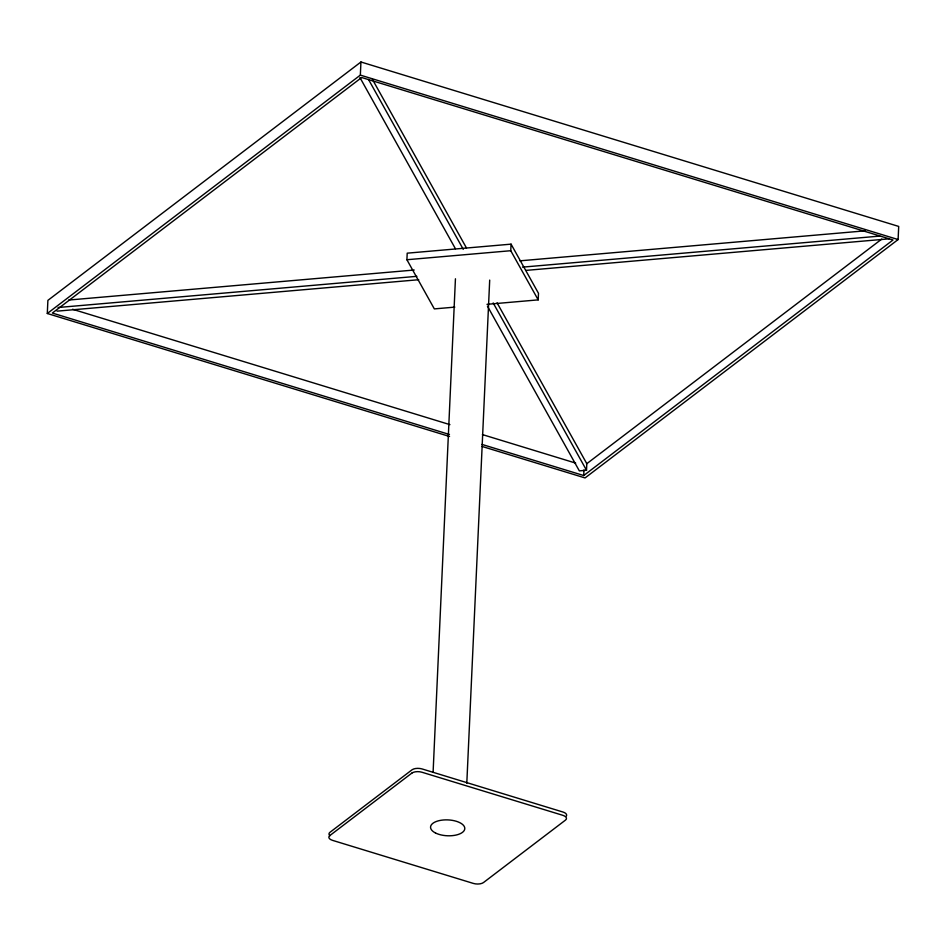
<?xml version="1.0" encoding="UTF-8"?>
<svg xmlns="http://www.w3.org/2000/svg" width="946" height="946" viewBox="0 0 946 946"><rect width="100%" height="100%" fill="white"/><g stroke="black" fill="none" stroke-linecap="round" stroke-linejoin="round"><path stroke-width="1.42" d="M455.44 278.786L433.114 771.901M466.804 783.229L489.697 280.087M449.563 436.496L47.3 313.493L47.891 300.367L360.946 61.987L898.7 226.425L898.109 239.551L585.054 477.931L482.022 446.429M47.3 313.493L360.343 75.112L360.946 61.987M454.813 307.119L434.344 308.904L406.91 259.736L407.206 253.173L511.065 244.151L538.487 293.307L538.191 299.87L487.001 304.328M538.191 299.87L510.757 250.714L511.065 244.151M481.975 444.419L583.717 475.531L583.978 469.914M487.45 306.137L579.342 470.872L586.508 470.245L586.804 463.682L497.064 302.815M586.508 463.907L881.767 239.066M583.717 475.531L893.036 239.988L361.679 77.513L52.361 313.055L449.468 434.486M406.91 259.736L510.757 250.714M68.68 300.048L414.218 270.024M519.898 260.836L865.436 230.8M58.084 307.509L416.867 276.327M522.535 267.139L879.839 236.086M57.044 311.151L418.747 279.72M525.905 270.402L889.086 238.841M360.343 75.112L898.109 239.551M72.594 309.259L449.918 424.636M482.413 434.581L575.688 463.102M372.405 79.346L466.449 247.935M368.514 79.476L463.28 249.354M493.173 302.933L586.508 470.245M359.918 77.525L455.404 248.692M329.977 835.708A7.414 3.429 2.6 0 1 330 832.279L411.983 769.843A7.414 3.429 2.6 0 1 422.117 768.956L562.953 812.023A7.414 3.429 2.6 0 1 566.382 816.02M411.841 773.119L329.847 835.555A7.414 3.429 2.6 0 0 332.531 840.355L473.367 883.422A7.414 3.429 2.6 0 0 483.501 882.535L565.483 820.099A7.414 3.429 2.6 0 0 562.811 815.31L421.963 772.243A7.414 3.429 2.6 0 0 411.841 773.119M435.515 833A17.146 7.946 2.6 0 0 464.202 830.505A17.146 7.946 2.6 0 0 443.296 819.993A17.146 7.946 2.6 0 0 435.515 833"/></g></svg>
